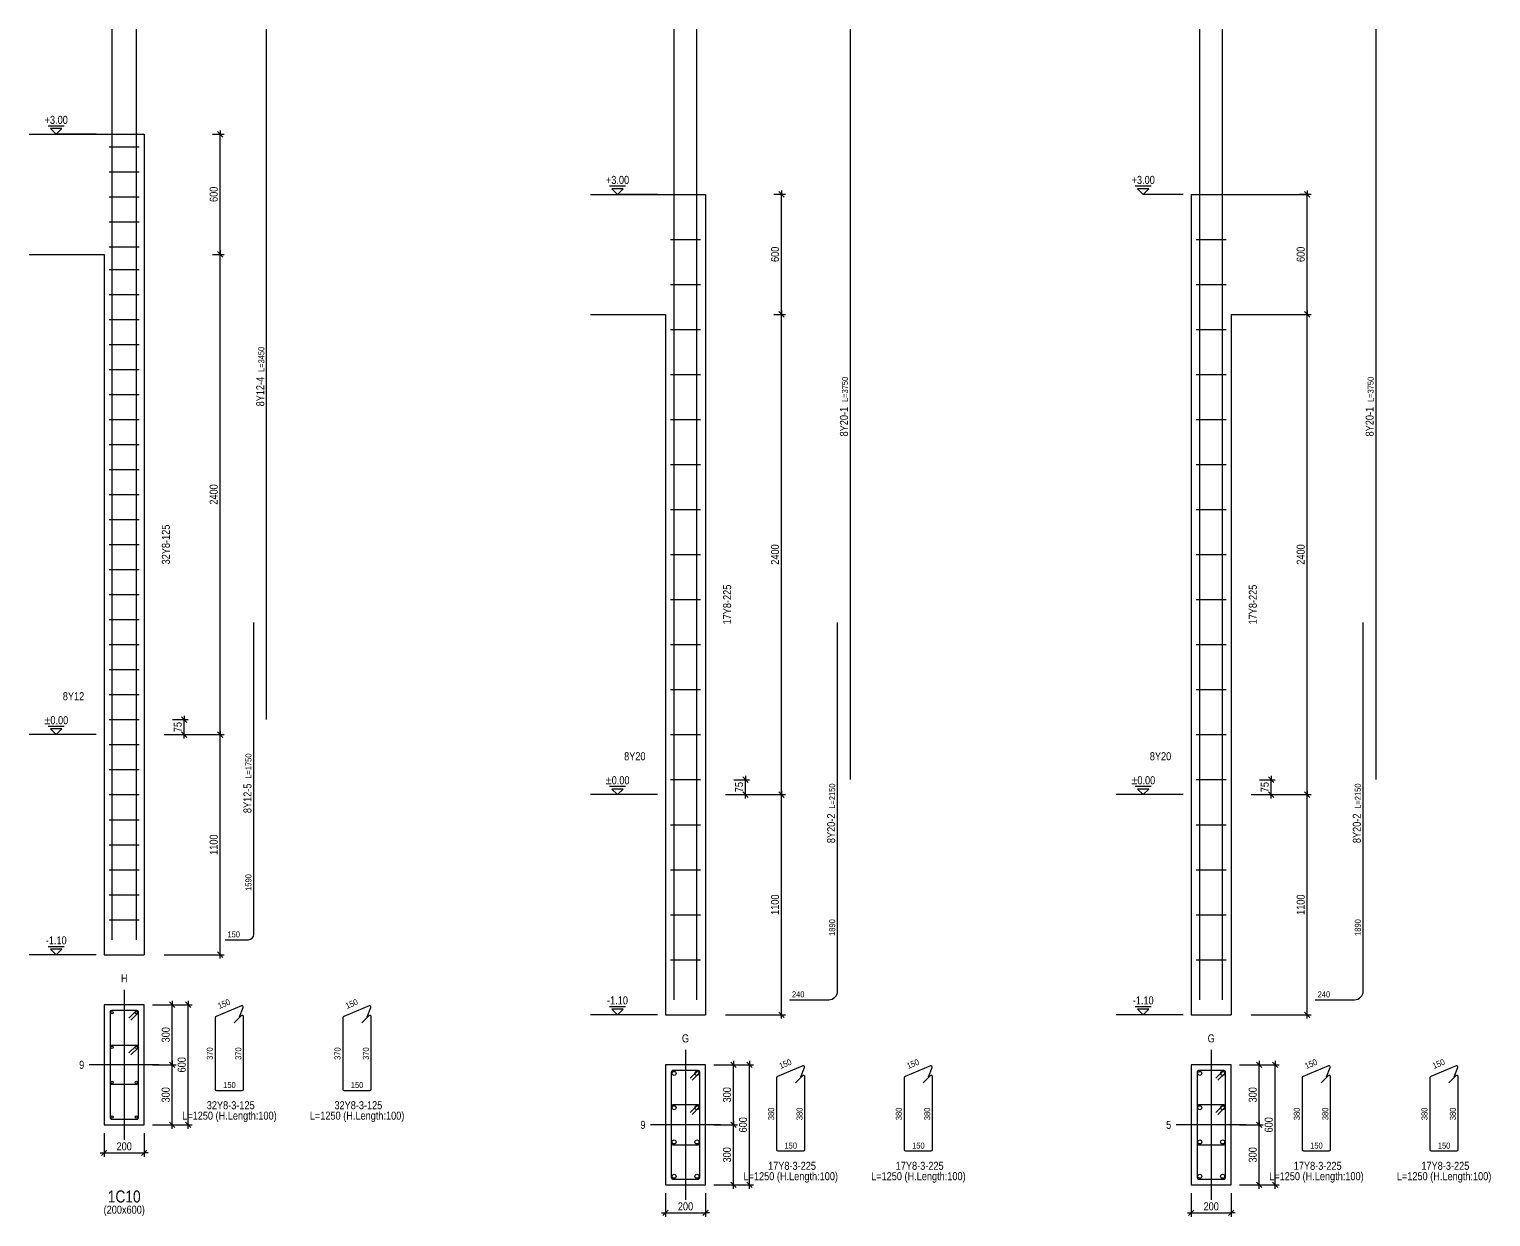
# Model space of a CAD drawing. Extents: x 0 to 206258, y -403073 to 0.
# Drawn here: x 57516 to 75784, y -100733 to -85897 of the extents above; entities that cross this region are included whole.
import ezdxf
from ezdxf.enums import TextEntityAlignment as Align
from ezdxf.lldxf.tags import DXFTag

# ---------------------------------------------------------------- set-up
doc = ezdxf.new("R2010")
doc.units = 0
doc.header["$LTSCALE"] = 1000
for name, color, linetype in [('Axis Line(Dir 1)', 8, 'CENTER2'), ('Axis Line(Dir 2)', 150, 'CENTER2'), ('Column Line(D)', 1, 'Continuous'), ('Dimension Line', 5, 'Continuous'), ('Dimension Text', 5, 'Continuous'), ('Link Line', 3, 'Continuous'), ('Rebar Label', 6, 'Continuous'), ('Rebar Length Text', 8, 'Continuous'), ('Rebar Line', 7, 'Continuous'), ('Top Rebar Label', 6, 'Continuous'), ('Top Rebar Length Text', 8, 'Continuous'), ('Top Rebar Line', 7, 'Continuous')]:
    doc.layers.add(name, color=color, linetype=linetype)
for name, color, linetype, true_color in [('Column Label(D)', 12, 'Continuous', 0xbd0000), ('Column Size Label (D)', 94, 'Continuous', 0x008100), ('Level Mark Line', 253, 'Continuous', 0x828282), ('Level Mark Text', 253, 'Continuous', 0x828282), ('Link Label', 94, 'Continuous', 0x008100), ('Link Length Text', 94, 'Continuous', 0x008100)]:
    doc.layers.add(name, color=color, linetype=linetype, true_color=true_color)
doc.styles.add('Column Label(D)', font='ARIALN.TTF', dxfattribs={"height": 150})
doc.styles.add('Column Size Label (D)', font='ARIALN.TTF', dxfattribs={"height": 100})
doc.styles.add('Dimension Text', font='ARIALN.TTF', dxfattribs={"height": 100})
doc.styles.add('Level Mark Text', font='ARIALN.TTF', dxfattribs={"height": 100})
doc.styles.add('Link Label', font='ARIALN.TTF', dxfattribs={"height": 100})
doc.styles.add('Link Length Text', font='ARIALN.TTF', dxfattribs={"height": 100})
doc.styles.add('Rebar Label', font='ARIALN.TTF', dxfattribs={"height": 100})
doc.styles.add('Rebar Length Text', font='ARIALN.TTF', dxfattribs={"height": 75})
doc.styles.add('Top Rebar Label', font='ARIALN.TTF', dxfattribs={"height": 100})
doc.styles.add('Top Rebar Length Text', font='ARIALN.TTF', dxfattribs={"height": 75})
tags = doc.linetypes.add('CENTER2', pattern=[1.125, 0.75, -0.125, 0.125, -0.125]).pattern_tags.tags
tags[10:11] = [DXFTag(74, 4), DXFTag(75, 0), DXFTag(340, '0'), DXFTag(46, 0.0), DXFTag(50, 0.0), DXFTag(44, 0.0), DXFTag(45, 0.0)]
tags[8:9] = [DXFTag(74, 4), DXFTag(75, 0), DXFTag(340, '0'), DXFTag(46, 0.0), DXFTag(50, 0.0), DXFTag(44, 0.0), DXFTag(45, 0.0)]
tags[6:7] = [DXFTag(74, 4), DXFTag(75, 0), DXFTag(340, '0'), DXFTag(46, 0.0), DXFTag(50, 0.0), DXFTag(44, 0.0), DXFTag(45, 0.0)]
tags[4:5] = [DXFTag(74, 4), DXFTag(75, 0), DXFTag(340, '0'), DXFTag(46, 0.0), DXFTag(50, 0.0), DXFTag(44, 0.0), DXFTag(45, 0.0)]
doc.dimstyles.new('COLUMNELV', dxfattribs={"dimtxt": 100, "dimasz": 30, "dimexe": 48.3, "dimexo": 103.5, "dimgap": 30, "dimtad": 1, "dimtoh": 1, "dimdec": 1, "dimlfac": 0.4, "dimdsep": 46, "dimtxsty": 'Dimension Text', "dimblk": 'PCDIM_TICK', "dimcen": 0.09, "dimclrd": 5, "dimclre": 5, "dimclrt": 5, "dimadec": 1, "dimazin": 0, "dimtp": 1, "dimtm": 1, "dimtfac": 1, "dimtdec": 4, "dimtofl": 0, "dimtmove": 0, "dimatfit": 3, "dimfxl": 1, "dimtolj": 1, "dimtzin": 0, "dimarcsym": 0})

# ---------------------------------------------------------------- blocks, each defined once
blk = doc.blocks.new('PCDIM_TICK')
at = {"layer": 'Dimension Line', "color": 0, "transparency": 33554687}
for p, q in [((1.15, 1.15), (-1.15, -1.15)), ((1.61, 0), (0, 0))]:
    blk.add_line(p, q, dxfattribs=at)
blk = doc.blocks.new('*U1904')
at = {"layer": 'Dimension Line', "color": 5, "true_color": 0x0000ff, "transparency": 16777216}
for p, q in [((59807, -94709), (59952, -94709)), ((59903, -97459), (59903, -94709)), ((59807, -97459), (59952, -97459))]:
    blk.add_line(p, q, dxfattribs=at)
at = {"layer": 'Dimension Line', "color": 5, "true_color": 0x0000ff, "transparency": 16777216, "xscale": 30, "yscale": 30}
for p, rotation in [((59903, -94709), 89.99999999999447), ((59903, -97459), 269.9999999999834)]:
    blk.add_blockref('PCDIM_TICK', p, dxfattribs=dict(at, rotation=rotation))
at = {"layer": 'Dimension Line', "color": 5, "true_color": 0x0000ff, "transparency": 16777216, "insert": (59873, -96084), "char_height": 100, "width": 238.4, "attachment_point": 8, "rotation": 90, "style": 'Dimension Text'}
blk.add_mtext('1100', dxfattribs=at)
blk = doc.blocks.new('*U1905')
at = {"layer": 'Dimension Line', "color": 5, "true_color": 0x0000ff, "transparency": 16777216}
for p, q in [((59807, -88709), (59952, -88709)), ((59903, -94709), (59903, -88709)), ((59807, -94709), (59952, -94709))]:
    blk.add_line(p, q, dxfattribs=at)
at = {"layer": 'Dimension Line', "color": 5, "true_color": 0x0000ff, "transparency": 16777216, "xscale": 30, "yscale": 30}
for p, rotation in [((59903, -88709), 89.99999999999447), ((59903, -94709), 269.9999999999834)]:
    blk.add_blockref('PCDIM_TICK', p, dxfattribs=dict(at, rotation=rotation))
at = {"layer": 'Dimension Line', "color": 5, "true_color": 0x0000ff, "transparency": 16777216, "insert": (59873, -91709), "char_height": 100, "width": 247.25, "attachment_point": 8, "rotation": 90, "style": 'Dimension Text'}
blk.add_mtext('2400', dxfattribs=at)
blk = doc.blocks.new('*U1906')
at = {"layer": 'Dimension Line', "color": 5, "true_color": 0x0000ff, "transparency": 16777216}
for p, q in [((59807, -87209), (59952, -87209)), ((59903, -88709), (59903, -87209)), ((59807, -88709), (59952, -88709))]:
    blk.add_line(p, q, dxfattribs=at)
at = {"layer": 'Dimension Line', "color": 5, "true_color": 0x0000ff, "transparency": 16777216, "xscale": 30, "yscale": 30}
for p, rotation in [((59903, -87209), 89.99999999999447), ((59903, -88709), 269.9999999999834)]:
    blk.add_blockref('PCDIM_TICK', p, dxfattribs=dict(at, rotation=rotation))
at = {"layer": 'Dimension Line', "color": 5, "true_color": 0x0000ff, "transparency": 16777216, "insert": (59873, -87959), "char_height": 100, "width": 181.97, "attachment_point": 8, "rotation": 90, "style": 'Dimension Text'}
blk.add_mtext('600', dxfattribs=at)
blk = doc.blocks.new('*U1907')
at = {"layer": 'Dimension Line', "color": 5, "true_color": 0x0000ff, "transparency": 16777216}
for p, q in [((59307, -94522), (59502, -94522)), ((59453, -94709), (59453, -94522)), ((59307, -94709), (59502, -94709))]:
    blk.add_line(p, q, dxfattribs=at)
at = {"layer": 'Dimension Line', "color": 5, "true_color": 0x0000ff, "transparency": 16777216, "xscale": 30, "yscale": 30}
for p, rotation in [((59453, -94522), 89.99999999999447), ((59453, -94709), 269.9999999999834)]:
    blk.add_blockref('PCDIM_TICK', p, dxfattribs=dict(at, rotation=rotation))
at = {"layer": 'Dimension Line', "color": 5, "true_color": 0x0000ff, "transparency": 16777216, "insert": (59423, -94615), "char_height": 100, "width": 117.23, "attachment_point": 8, "rotation": 90, "style": 'Dimension Text'}
blk.add_mtext('75', dxfattribs=at)
blk = doc.blocks.new('*U1908')
at = {"layer": 'Dimension Line', "color": 5, "true_color": 0x0000ff, "transparency": 16777216}
for p, q in [((58453, -99688), (58453, -99983)), ((58953, -99688), (58953, -99983)), ((58453, -99934), (58953, -99934))]:
    blk.add_line(p, q, dxfattribs=at)
at = {"layer": 'Dimension Line', "color": 5, "true_color": 0x0000ff, "transparency": 16777216, "xscale": 30, "yscale": 30, "rotation": 180.0000000000004}
blk.add_blockref('PCDIM_TICK', (58453, -99934), dxfattribs=at)
at = {"layer": 'Dimension Line', "color": 5, "true_color": 0x0000ff, "transparency": 16777216, "xscale": 30, "yscale": 30}
blk.add_blockref('PCDIM_TICK', (58953, -99934), dxfattribs=at)
at = {"layer": 'Dimension Line', "color": 5, "true_color": 0x0000ff, "transparency": 16777216, "insert": (58703, -99904), "char_height": 100, "width": 182.77, "attachment_point": 8, "style": 'Dimension Text'}
blk.add_mtext('200', dxfattribs=at)
blk = doc.blocks.new('*U1909')
at = {"layer": 'Dimension Line', "color": 5, "true_color": 0x0000ff, "transparency": 16777216}
for p, q in [((59057, -98834), (59352, -98834)), ((59303, -99584), (59303, -98834)), ((59057, -99584), (59352, -99584))]:
    blk.add_line(p, q, dxfattribs=at)
at = {"layer": 'Dimension Line', "color": 5, "true_color": 0x0000ff, "transparency": 16777216, "xscale": 30, "yscale": 30}
for p, rotation in [((59303, -98834), 89.99999999999447), ((59303, -99584), 269.9999999999834)]:
    blk.add_blockref('PCDIM_TICK', p, dxfattribs=dict(at, rotation=rotation))
at = {"layer": 'Dimension Line', "color": 5, "true_color": 0x0000ff, "transparency": 16777216, "insert": (59273, -99209), "char_height": 100, "width": 181.5, "attachment_point": 8, "rotation": 90, "style": 'Dimension Text'}
blk.add_mtext('300', dxfattribs=at)
blk = doc.blocks.new('*U1910')
at = {"layer": 'Dimension Line', "color": 5, "true_color": 0x0000ff, "transparency": 16777216}
for p, q in [((59057, -98084), (59352, -98084)), ((59303, -98834), (59303, -98084)), ((59057, -98834), (59352, -98834))]:
    blk.add_line(p, q, dxfattribs=at)
at = {"layer": 'Dimension Line', "color": 5, "true_color": 0x0000ff, "transparency": 16777216, "xscale": 30, "yscale": 30}
for p, rotation in [((59303, -98084), 89.99999999999447), ((59303, -98834), 269.9999999999834)]:
    blk.add_blockref('PCDIM_TICK', p, dxfattribs=dict(at, rotation=rotation))
at = {"layer": 'Dimension Line', "color": 5, "true_color": 0x0000ff, "transparency": 16777216, "insert": (59273, -98459), "char_height": 100, "width": 181.5, "attachment_point": 8, "rotation": 90, "style": 'Dimension Text'}
blk.add_mtext('300', dxfattribs=at)
blk = doc.blocks.new('*U1911')
at = {"layer": 'Dimension Line', "color": 5, "true_color": 0x0000ff, "transparency": 16777216}
for p, q in [((59057, -98084), (59552, -98084)), ((59503, -99584), (59503, -98084)), ((59057, -99584), (59552, -99584))]:
    blk.add_line(p, q, dxfattribs=at)
at = {"layer": 'Dimension Line', "color": 5, "true_color": 0x0000ff, "transparency": 16777216, "xscale": 30, "yscale": 30}
for p, rotation in [((59503, -98084), 89.99999999999447), ((59503, -99584), 269.9999999999834)]:
    blk.add_blockref('PCDIM_TICK', p, dxfattribs=dict(at, rotation=rotation))
at = {"layer": 'Dimension Line', "color": 5, "true_color": 0x0000ff, "transparency": 16777216, "insert": (59473, -98834), "char_height": 100, "width": 181.97, "attachment_point": 8, "rotation": 90, "style": 'Dimension Text'}
blk.add_mtext('600', dxfattribs=at)
blk = doc.blocks.new('*U1912')
at = {"layer": 'Dimension Line', "color": 5, "true_color": 0x0000ff, "transparency": 16777216}
for p, q in [((66823, -95459), (66968, -95459)), ((66919, -98209), (66919, -95459)), ((66823, -98209), (66968, -98209))]:
    blk.add_line(p, q, dxfattribs=at)
at = {"layer": 'Dimension Line', "color": 5, "true_color": 0x0000ff, "transparency": 16777216, "xscale": 30, "yscale": 30}
for p, rotation in [((66919, -95459), 89.99999999999447), ((66919, -98209), 269.9999999999834)]:
    blk.add_blockref('PCDIM_TICK', p, dxfattribs=dict(at, rotation=rotation))
at = {"layer": 'Dimension Line', "color": 5, "true_color": 0x0000ff, "transparency": 16777216, "insert": (66889, -96834), "char_height": 100, "width": 238.4, "attachment_point": 8, "rotation": 90, "style": 'Dimension Text'}
blk.add_mtext('1100', dxfattribs=at)
blk = doc.blocks.new('*U1913')
at = {"layer": 'Dimension Line', "color": 5, "true_color": 0x0000ff, "transparency": 16777216}
for p, q in [((66823, -89459), (66968, -89459)), ((66919, -95459), (66919, -89459)), ((66823, -95459), (66968, -95459))]:
    blk.add_line(p, q, dxfattribs=at)
at = {"layer": 'Dimension Line', "color": 5, "true_color": 0x0000ff, "transparency": 16777216, "xscale": 30, "yscale": 30}
for p, rotation in [((66919, -89459), 89.99999999999447), ((66919, -95459), 269.9999999999834)]:
    blk.add_blockref('PCDIM_TICK', p, dxfattribs=dict(at, rotation=rotation))
at = {"layer": 'Dimension Line', "color": 5, "true_color": 0x0000ff, "transparency": 16777216, "insert": (66889, -92459), "char_height": 100, "width": 247.25, "attachment_point": 8, "rotation": 90, "style": 'Dimension Text'}
blk.add_mtext('2400', dxfattribs=at)
blk = doc.blocks.new('*U1914')
at = {"layer": 'Dimension Line', "color": 5, "true_color": 0x0000ff, "transparency": 16777216}
for p, q in [((66823, -87959), (66968, -87959)), ((66919, -89459), (66919, -87959)), ((66823, -89459), (66968, -89459))]:
    blk.add_line(p, q, dxfattribs=at)
at = {"layer": 'Dimension Line', "color": 5, "true_color": 0x0000ff, "transparency": 16777216, "xscale": 30, "yscale": 30}
for p, rotation in [((66919, -87959), 89.99999999999447), ((66919, -89459), 269.9999999999834)]:
    blk.add_blockref('PCDIM_TICK', p, dxfattribs=dict(at, rotation=rotation))
at = {"layer": 'Dimension Line', "color": 5, "true_color": 0x0000ff, "transparency": 16777216, "insert": (66889, -88709), "char_height": 100, "width": 181.97, "attachment_point": 8, "rotation": 90, "style": 'Dimension Text'}
blk.add_mtext('600', dxfattribs=at)
blk = doc.blocks.new('*U1915')
at = {"layer": 'Dimension Line', "color": 5, "true_color": 0x0000ff, "transparency": 16777216}
for p, q in [((66323, -95272), (66518, -95272)), ((66469, -95459), (66469, -95272)), ((66323, -95459), (66518, -95459))]:
    blk.add_line(p, q, dxfattribs=at)
at = {"layer": 'Dimension Line', "color": 5, "true_color": 0x0000ff, "transparency": 16777216, "xscale": 30, "yscale": 30}
for p, rotation in [((66469, -95272), 89.99999999999447), ((66469, -95459), 269.9999999999834)]:
    blk.add_blockref('PCDIM_TICK', p, dxfattribs=dict(at, rotation=rotation))
at = {"layer": 'Dimension Line', "color": 5, "true_color": 0x0000ff, "transparency": 16777216, "insert": (66439, -95365), "char_height": 100, "width": 117.23, "attachment_point": 8, "rotation": 90, "style": 'Dimension Text'}
blk.add_mtext('75', dxfattribs=at)
blk = doc.blocks.new('*U1916')
at = {"layer": 'Dimension Line', "color": 5, "true_color": 0x0000ff, "transparency": 16777216}
for p, q in [((65469, -100438), (65469, -100733)), ((65969, -100438), (65969, -100733)), ((65469, -100684), (65969, -100684))]:
    blk.add_line(p, q, dxfattribs=at)
at = {"layer": 'Dimension Line', "color": 5, "true_color": 0x0000ff, "transparency": 16777216, "xscale": 30, "yscale": 30, "rotation": 180.0000000000004}
blk.add_blockref('PCDIM_TICK', (65469, -100684), dxfattribs=at)
at = {"layer": 'Dimension Line', "color": 5, "true_color": 0x0000ff, "transparency": 16777216, "xscale": 30, "yscale": 30}
blk.add_blockref('PCDIM_TICK', (65969, -100684), dxfattribs=at)
at = {"layer": 'Dimension Line', "color": 5, "true_color": 0x0000ff, "transparency": 16777216, "insert": (65719, -100654), "char_height": 100, "width": 182.77, "attachment_point": 8, "style": 'Dimension Text'}
blk.add_mtext('200', dxfattribs=at)
blk = doc.blocks.new('*U1917')
at = {"layer": 'Dimension Line', "color": 5, "true_color": 0x0000ff, "transparency": 16777216}
for p, q in [((66073, -99584), (66368, -99584)), ((66319, -100334), (66319, -99584)), ((66073, -100334), (66368, -100334))]:
    blk.add_line(p, q, dxfattribs=at)
at = {"layer": 'Dimension Line', "color": 5, "true_color": 0x0000ff, "transparency": 16777216, "xscale": 30, "yscale": 30}
for p, rotation in [((66319, -99584), 89.99999999999447), ((66319, -100334), 269.9999999999834)]:
    blk.add_blockref('PCDIM_TICK', p, dxfattribs=dict(at, rotation=rotation))
at = {"layer": 'Dimension Line', "color": 5, "true_color": 0x0000ff, "transparency": 16777216, "insert": (66289, -99959), "char_height": 100, "width": 181.5, "attachment_point": 8, "rotation": 90, "style": 'Dimension Text'}
blk.add_mtext('300', dxfattribs=at)
blk = doc.blocks.new('*U1918')
at = {"layer": 'Dimension Line', "color": 5, "true_color": 0x0000ff, "transparency": 16777216}
for p, q in [((66073, -98834), (66368, -98834)), ((66319, -99584), (66319, -98834)), ((66073, -99584), (66368, -99584))]:
    blk.add_line(p, q, dxfattribs=at)
at = {"layer": 'Dimension Line', "color": 5, "true_color": 0x0000ff, "transparency": 16777216, "xscale": 30, "yscale": 30}
for p, rotation in [((66319, -98834), 89.99999999999447), ((66319, -99584), 269.9999999999834)]:
    blk.add_blockref('PCDIM_TICK', p, dxfattribs=dict(at, rotation=rotation))
at = {"layer": 'Dimension Line', "color": 5, "true_color": 0x0000ff, "transparency": 16777216, "insert": (66289, -99209), "char_height": 100, "width": 181.5, "attachment_point": 8, "rotation": 90, "style": 'Dimension Text'}
blk.add_mtext('300', dxfattribs=at)
blk = doc.blocks.new('*U1919')
at = {"layer": 'Dimension Line', "color": 5, "true_color": 0x0000ff, "transparency": 16777216}
for p, q in [((66073, -98834), (66568, -98834)), ((66519, -100334), (66519, -98834)), ((66073, -100334), (66568, -100334))]:
    blk.add_line(p, q, dxfattribs=at)
at = {"layer": 'Dimension Line', "color": 5, "true_color": 0x0000ff, "transparency": 16777216, "xscale": 30, "yscale": 30}
for p, rotation in [((66519, -98834), 89.99999999999447), ((66519, -100334), 269.9999999999834)]:
    blk.add_blockref('PCDIM_TICK', p, dxfattribs=dict(at, rotation=rotation))
at = {"layer": 'Dimension Line', "color": 5, "true_color": 0x0000ff, "transparency": 16777216, "insert": (66489, -99584), "char_height": 100, "width": 181.97, "attachment_point": 8, "rotation": 90, "style": 'Dimension Text'}
blk.add_mtext('600', dxfattribs=at)
blk = doc.blocks.new('*U1920')
at = {"layer": 'Dimension Line', "color": 5, "true_color": 0x0000ff, "transparency": 16777216}
for p, q in [((73394, -95459), (73539, -95459)), ((73490, -98209), (73490, -95459)), ((73394, -98209), (73539, -98209))]:
    blk.add_line(p, q, dxfattribs=at)
at = {"layer": 'Dimension Line', "color": 5, "true_color": 0x0000ff, "transparency": 16777216, "xscale": 30, "yscale": 30}
for p, rotation in [((73490, -95459), 89.99999999999447), ((73490, -98209), 269.9999999999834)]:
    blk.add_blockref('PCDIM_TICK', p, dxfattribs=dict(at, rotation=rotation))
at = {"layer": 'Dimension Line', "color": 5, "true_color": 0x0000ff, "transparency": 16777216, "insert": (73460, -96834), "char_height": 100, "width": 238.4, "attachment_point": 8, "rotation": 90, "style": 'Dimension Text'}
blk.add_mtext('1100', dxfattribs=at)
blk = doc.blocks.new('*U1921')
at = {"layer": 'Dimension Line', "color": 5, "true_color": 0x0000ff, "transparency": 16777216}
for p, q in [((73394, -89459), (73539, -89459)), ((73490, -95459), (73490, -89459)), ((73394, -95459), (73539, -95459))]:
    blk.add_line(p, q, dxfattribs=at)
at = {"layer": 'Dimension Line', "color": 5, "true_color": 0x0000ff, "transparency": 16777216, "xscale": 30, "yscale": 30}
for p, rotation in [((73490, -89459), 89.99999999999447), ((73490, -95459), 269.9999999999834)]:
    blk.add_blockref('PCDIM_TICK', p, dxfattribs=dict(at, rotation=rotation))
at = {"layer": 'Dimension Line', "color": 5, "true_color": 0x0000ff, "transparency": 16777216, "insert": (73460, -92459), "char_height": 100, "width": 247.25, "attachment_point": 8, "rotation": 90, "style": 'Dimension Text'}
blk.add_mtext('2400', dxfattribs=at)
blk = doc.blocks.new('*U1922')
at = {"layer": 'Dimension Line', "color": 5, "true_color": 0x0000ff, "transparency": 16777216}
for p, q in [((73394, -87959), (73539, -87959)), ((73490, -89459), (73490, -87959)), ((73394, -89459), (73539, -89459))]:
    blk.add_line(p, q, dxfattribs=at)
at = {"layer": 'Dimension Line', "color": 5, "true_color": 0x0000ff, "transparency": 16777216, "xscale": 30, "yscale": 30}
for p, rotation in [((73490, -87959), 89.99999999999447), ((73490, -89459), 269.9999999999834)]:
    blk.add_blockref('PCDIM_TICK', p, dxfattribs=dict(at, rotation=rotation))
at = {"layer": 'Dimension Line', "color": 5, "true_color": 0x0000ff, "transparency": 16777216, "insert": (73460, -88709), "char_height": 100, "width": 181.97, "attachment_point": 8, "rotation": 90, "style": 'Dimension Text'}
blk.add_mtext('600', dxfattribs=at)
blk = doc.blocks.new('*U1923')
at = {"layer": 'Dimension Line', "color": 5, "true_color": 0x0000ff, "transparency": 16777216}
for p, q in [((72894, -95272), (73089, -95272)), ((73040, -95459), (73040, -95272)), ((72894, -95459), (73089, -95459))]:
    blk.add_line(p, q, dxfattribs=at)
at = {"layer": 'Dimension Line', "color": 5, "true_color": 0x0000ff, "transparency": 16777216, "xscale": 30, "yscale": 30}
for p, rotation in [((73040, -95272), 89.99999999999447), ((73040, -95459), 269.9999999999834)]:
    blk.add_blockref('PCDIM_TICK', p, dxfattribs=dict(at, rotation=rotation))
at = {"layer": 'Dimension Line', "color": 5, "true_color": 0x0000ff, "transparency": 16777216, "insert": (73010, -95365), "char_height": 100, "width": 117.23, "attachment_point": 8, "rotation": 90, "style": 'Dimension Text'}
blk.add_mtext('75', dxfattribs=at)
blk = doc.blocks.new('*U1924')
at = {"layer": 'Dimension Line', "color": 5, "true_color": 0x0000ff, "transparency": 16777216}
for p, q in [((72040, -100438), (72040, -100733)), ((72540, -100438), (72540, -100733)), ((72040, -100684), (72540, -100684))]:
    blk.add_line(p, q, dxfattribs=at)
at = {"layer": 'Dimension Line', "color": 5, "true_color": 0x0000ff, "transparency": 16777216, "xscale": 30, "yscale": 30, "rotation": 180.0000000000004}
blk.add_blockref('PCDIM_TICK', (72040, -100684), dxfattribs=at)
at = {"layer": 'Dimension Line', "color": 5, "true_color": 0x0000ff, "transparency": 16777216, "xscale": 30, "yscale": 30}
blk.add_blockref('PCDIM_TICK', (72540, -100684), dxfattribs=at)
at = {"layer": 'Dimension Line', "color": 5, "true_color": 0x0000ff, "transparency": 16777216, "insert": (72290, -100654), "char_height": 100, "width": 182.77, "attachment_point": 8, "style": 'Dimension Text'}
blk.add_mtext('200', dxfattribs=at)
blk = doc.blocks.new('*U1925')
at = {"layer": 'Dimension Line', "color": 5, "true_color": 0x0000ff, "transparency": 16777216}
for p, q in [((72644, -99584), (72939, -99584)), ((72890, -100334), (72890, -99584)), ((72644, -100334), (72939, -100334))]:
    blk.add_line(p, q, dxfattribs=at)
at = {"layer": 'Dimension Line', "color": 5, "true_color": 0x0000ff, "transparency": 16777216, "xscale": 30, "yscale": 30}
for p, rotation in [((72890, -99584), 89.99999999999447), ((72890, -100334), 269.9999999999834)]:
    blk.add_blockref('PCDIM_TICK', p, dxfattribs=dict(at, rotation=rotation))
at = {"layer": 'Dimension Line', "color": 5, "true_color": 0x0000ff, "transparency": 16777216, "insert": (72860, -99959), "char_height": 100, "width": 181.5, "attachment_point": 8, "rotation": 90, "style": 'Dimension Text'}
blk.add_mtext('300', dxfattribs=at)
blk = doc.blocks.new('*U1926')
at = {"layer": 'Dimension Line', "color": 5, "true_color": 0x0000ff, "transparency": 16777216}
for p, q in [((72644, -98834), (72939, -98834)), ((72890, -99584), (72890, -98834)), ((72644, -99584), (72939, -99584))]:
    blk.add_line(p, q, dxfattribs=at)
at = {"layer": 'Dimension Line', "color": 5, "true_color": 0x0000ff, "transparency": 16777216, "xscale": 30, "yscale": 30}
for p, rotation in [((72890, -98834), 89.99999999999447), ((72890, -99584), 269.9999999999834)]:
    blk.add_blockref('PCDIM_TICK', p, dxfattribs=dict(at, rotation=rotation))
at = {"layer": 'Dimension Line', "color": 5, "true_color": 0x0000ff, "transparency": 16777216, "insert": (72860, -99209), "char_height": 100, "width": 181.5, "attachment_point": 8, "rotation": 90, "style": 'Dimension Text'}
blk.add_mtext('300', dxfattribs=at)
blk = doc.blocks.new('*U1927')
at = {"layer": 'Dimension Line', "color": 5, "true_color": 0x0000ff, "transparency": 16777216}
for p, q in [((72644, -98834), (73139, -98834)), ((73090, -100334), (73090, -98834)), ((72644, -100334), (73139, -100334))]:
    blk.add_line(p, q, dxfattribs=at)
at = {"layer": 'Dimension Line', "color": 5, "true_color": 0x0000ff, "transparency": 16777216, "xscale": 30, "yscale": 30}
for p, rotation in [((73090, -98834), 89.99999999999447), ((73090, -100334), 269.9999999999834)]:
    blk.add_blockref('PCDIM_TICK', p, dxfattribs=dict(at, rotation=rotation))
at = {"layer": 'Dimension Line', "color": 5, "true_color": 0x0000ff, "transparency": 16777216, "insert": (73060, -99584), "char_height": 100, "width": 181.97, "attachment_point": 8, "rotation": 90, "style": 'Dimension Text'}
blk.add_mtext('600', dxfattribs=at)

msp = doc.modelspace()

# ---------------------------------------------------------------- linework, layer by layer
at = {"layer": 'Axis Line(Dir 1)', "transparency": 33554687}
for points in [[(59140.984, -98834.207), (58265.984, -98834.207)], [(66156.869, -99584.207), (65281.869, -99584.207)], [(72727.753, -99584.207), (71852.753, -99584.207)]]:
    msp.add_lwpolyline(points, dxfattribs=at)
at = {"layer": 'Axis Line(Dir 2)', "transparency": 33554687}
for points in [[(58703.484, -97896.707), (58703.484, -99771.707)], [(65719.369, -98646.707), (65719.369, -100521.707)], [(72290.253, -98646.707), (72290.253, -100521.707)]]:
    msp.add_lwpolyline(points, dxfattribs=at)
at = {"layer": 'Column Line(D)', "transparency": 33554687}
for points in [[(57515.984, -87209.207), (58453.484, -87209.207)], [(58453.484, -87209.207), (58953.484, -87209.207)], [(58953.484, -87209.207), (58953.484, -97459.207)], [(64531.869, -87959.207), (65469.369, -87959.207)], [(65469.369, -87959.207), (65969.369, -87959.207)], [(65969.369, -87959.207), (65969.369, -98209.207)], [(72040.253, -87959.207), (72040.253, -98209.207)], [(72040.253, -87959.207), (72540.253, -87959.207)], [(72540.253, -87959.207), (73477.753, -87959.207)], [(57515.984, -88709.207), (58453.484, -88709.207)], [(58453.484, -88709.207), (58453.484, -97459.207)], [(64531.869, -89459.207), (65469.369, -89459.207)], [(65469.369, -89459.207), (65469.369, -98209.207)], [(72540.253, -89459.207), (73477.753, -89459.207)], [(72540.253, -89459.207), (72540.253, -98209.207)], [(58453.484, -97459.207), (58953.484, -97459.207)], [(65469.369, -98209.207), (65969.369, -98209.207)], [(72040.253, -98209.207), (72540.253, -98209.207)]]:
    msp.add_lwpolyline(points, dxfattribs=at)
for points in [[(58453.484, -99584.207), (58953.484, -99584.207), (58953.484, -98084.207), (58453.484, -98084.207)], [(65469.369, -100334.207), (65969.369, -100334.207), (65969.369, -98834.207), (65469.369, -98834.207)], [(72040.253, -100334.207), (72540.253, -100334.207), (72540.253, -98834.207), (72040.253, -98834.207)]]:
    msp.add_lwpolyline(points, close=True, dxfattribs=at)
at = {"layer": 'Dimension Line', "transparency": 33554687}
for points in [[(58203.484, -94709.207), (57515.984, -94709.207)], [(59203.484, -94709.207), (59890.984, -94709.207)], [(65219.369, -95459.207), (64531.869, -95459.207)], [(66219.369, -95459.207), (66906.869, -95459.207)], [(71790.253, -95459.207), (71102.753, -95459.207)], [(72790.253, -95459.207), (73477.753, -95459.207)], [(58203.484, -97459.207), (57515.984, -97459.207)], [(59203.484, -97459.207), (59890.984, -97459.207)], [(65219.369, -98209.207), (64531.869, -98209.207)], [(66219.369, -98209.207), (66906.869, -98209.207)], [(71790.253, -98209.207), (71102.753, -98209.207)], [(72790.253, -98209.207), (73477.753, -98209.207)]]:
    msp.add_lwpolyline(points, dxfattribs=at)
at = {"layer": 'Level Mark Line', "transparency": 33554687}
for points in [[(57953.484, -87109.207), (57753.484, -87109.207)], [(57853.484, -87209.207), (57924.194, -87138.496), (57782.773, -87138.496), (57853.484, -87209.207)], [(58353.484, -87209.207), (57853.484, -87209.207)], [(64969.369, -87859.207), (64769.369, -87859.207)], [(71540.253, -87859.207), (71340.253, -87859.207)], [(64869.369, -87959.207), (64940.079, -87888.496), (64798.658, -87888.496), (64869.369, -87959.207)], [(65369.369, -87959.207), (64869.369, -87959.207)], [(71440.253, -87959.207), (71510.964, -87888.496), (71369.543, -87888.496), (71440.253, -87959.207)], [(71940.253, -87959.207), (71440.253, -87959.207)], [(57953.484, -94609.207), (57753.484, -94609.207)], [(57853.484, -94709.207), (57924.194, -94638.496), (57782.773, -94638.496), (57853.484, -94709.207)], [(58353.484, -94709.207), (57853.484, -94709.207)], [(64969.369, -95359.207), (64769.369, -95359.207)], [(71540.253, -95359.207), (71340.253, -95359.207)], [(64869.369, -95459.207), (64940.079, -95388.496), (64798.658, -95388.496), (64869.369, -95459.207)], [(65369.369, -95459.207), (64869.369, -95459.207)], [(71440.253, -95459.207), (71510.964, -95388.496), (71369.543, -95388.496), (71440.253, -95459.207)], [(71940.253, -95459.207), (71440.253, -95459.207)], [(57953.484, -97359.207), (57753.484, -97359.207)], [(57853.484, -97459.207), (57924.194, -97388.496), (57782.773, -97388.496), (57853.484, -97459.207)], [(58353.484, -97459.207), (57853.484, -97459.207)], [(64969.369, -98109.207), (64769.369, -98109.207)], [(64869.369, -98209.207), (64940.079, -98138.496), (64798.658, -98138.496), (64869.369, -98209.207)], [(65369.369, -98209.207), (64869.369, -98209.207)], [(71540.253, -98109.207), (71340.253, -98109.207)], [(71440.253, -98209.207), (71510.964, -98138.496), (71369.543, -98138.496), (71440.253, -98209.207)], [(71940.253, -98209.207), (71440.253, -98209.207)]]:
    msp.add_lwpolyline(points, dxfattribs=at)
at = {"layer": 'Link Line', "transparency": 33554687}
for p, q in [((58515.984, -87365.457), (58890.984, -87365.457)), ((58515.984, -87677.957), (58890.984, -87677.957)), ((58515.984, -87990.457), (58890.984, -87990.457)), ((58515.984, -88302.957), (58890.984, -88302.957)), ((65531.869, -88521.707), (65906.869, -88521.707)), ((72102.753, -88521.707), (72477.753, -88521.707)), ((58515.984, -88615.457), (58890.984, -88615.457)), ((58515.984, -88896.707), (58890.984, -88896.707)), ((65531.869, -89084.207), (65906.869, -89084.207)), ((72102.753, -89084.207), (72477.753, -89084.207)), ((58515.984, -89209.207), (58890.984, -89209.207)), ((58515.984, -89521.707), (58890.984, -89521.707)), ((65531.869, -89646.707), (65906.869, -89646.707)), ((72102.753, -89646.707), (72477.753, -89646.707)), ((58515.984, -89834.207), (58890.984, -89834.207)), ((58515.984, -90146.707), (58890.984, -90146.707)), ((65531.869, -90209.207), (65906.869, -90209.207)), ((72102.753, -90209.207), (72477.753, -90209.207)), ((58515.984, -90459.207), (58890.984, -90459.207)), ((58515.984, -90771.707), (58890.984, -90771.707)), ((65531.869, -90771.707), (65906.869, -90771.707)), ((72102.753, -90771.707), (72477.753, -90771.707)), ((58515.984, -91084.207), (58890.984, -91084.207)), ((65531.869, -91334.207), (65906.869, -91334.207)), ((72102.753, -91334.207), (72477.753, -91334.207)), ((58515.984, -91396.707), (58890.984, -91396.707)), ((58515.984, -91709.207), (58890.984, -91709.207)), ((58515.984, -92021.707), (58890.984, -92021.707)), ((65531.869, -91896.707), (65906.869, -91896.707)), ((72102.753, -91896.707), (72477.753, -91896.707)), ((58515.984, -92334.207), (58890.984, -92334.207)), ((65531.869, -92459.207), (65906.869, -92459.207)), ((72102.753, -92459.207), (72477.753, -92459.207)), ((58515.984, -92646.707), (58890.984, -92646.707)), ((58515.984, -92959.207), (58890.984, -92959.207)), ((65531.869, -93021.707), (65906.869, -93021.707)), ((72102.753, -93021.707), (72477.753, -93021.707)), ((58515.984, -93271.707), (58890.984, -93271.707)), ((58515.984, -93584.207), (58890.984, -93584.207)), ((65531.869, -93584.207), (65906.869, -93584.207)), ((72102.753, -93584.207), (72477.753, -93584.207)), ((58515.984, -93896.707), (58890.984, -93896.707)), ((58515.984, -94209.207), (58890.984, -94209.207)), ((65531.869, -94146.707), (65906.869, -94146.707)), ((72102.753, -94146.707), (72477.753, -94146.707)), ((58515.984, -94521.707), (58890.984, -94521.707)), ((65531.869, -94709.207), (65906.869, -94709.207)), ((72102.753, -94709.207), (72477.753, -94709.207)), ((58515.984, -94834.207), (58890.984, -94834.207)), ((58515.984, -95146.707), (58890.984, -95146.707)), ((65531.869, -95271.707), (65906.869, -95271.707)), ((72102.753, -95271.707), (72477.753, -95271.707)), ((58515.984, -95459.207), (58890.984, -95459.207)), ((58515.984, -95771.707), (58890.984, -95771.707)), ((65531.869, -95834.207), (65906.869, -95834.207)), ((72102.753, -95834.207), (72477.753, -95834.207)), ((58515.984, -96084.207), (58890.984, -96084.207)), ((58515.984, -96396.707), (58890.984, -96396.707)), ((65531.869, -96396.707), (65906.869, -96396.707)), ((72102.753, -96396.707), (72477.753, -96396.707)), ((58515.984, -96709.207), (58890.984, -96709.207)), ((65531.869, -96959.207), (65906.869, -96959.207)), ((72102.753, -96959.207), (72477.753, -96959.207)), ((58515.984, -97021.707), (58890.984, -97021.707)), ((65531.869, -97521.707), (65906.869, -97521.707)), ((72102.753, -97521.707), (72477.753, -97521.707))]:
    msp.add_line(p, q, dxfattribs=at)
for points in [[(60144.001, -98234.558), (60191.017, -98118.737, 0.668178638), (60167.991, -98096.035), (59851.672, -98229.69, 0.301414294), (59840.984, -98245.81), (59840.984, -99136.707, 0.414213562), (59858.484, -99154.207), (60178.484, -99154.207, 0.414213562), (60195.984, -99136.707), (60195.984, -98234.207, 0.668178638), (60166.109, -98221.832), (60077.721, -98310.221)], [(61739.59, -98234.558), (61786.607, -98118.737, 0.668178638), (61763.581, -98096.035), (61447.262, -98229.69, 0.301414294), (61436.574, -98245.81), (61436.574, -99136.707, 0.414213562), (61454.074, -99154.207), (61774.074, -99154.207, 0.414213562), (61791.574, -99136.707), (61791.574, -98234.207, 0.668178638), (61761.699, -98221.832), (61673.311, -98310.221)], [(58787.47, -98274.969), (58875.858, -98186.581, 0.668178638), (58863.484, -98156.707), (58543.484, -98156.707, 0.414213562), (58525.984, -98174.207), (58525.984, -99059.207, 0.414213562), (58543.484, -99076.707), (58863.484, -99076.707, 0.414213562), (58880.984, -99059.207), (58880.984, -98174.207, 0.668178638), (58851.109, -98161.832), (58762.721, -98250.221)], [(58787.47, -98709.969), (58875.858, -98621.581, 0.668178638), (58863.484, -98591.707), (58543.484, -98591.707, 0.414213562), (58525.984, -98609.207), (58525.984, -99494.207, 0.414213562), (58543.484, -99511.707), (58863.484, -99511.707, 0.414213562), (58880.984, -99494.207), (58880.984, -98609.207, 0.668178638), (58851.109, -98596.832), (58762.721, -98685.221)], [(65803.355, -99024.969), (65891.743, -98936.581, 0.668178638), (65879.369, -98906.707), (65559.369, -98906.707, 0.414213562), (65541.869, -98924.207), (65541.869, -99815.873, 0.414213562), (65559.369, -99833.373), (65879.369, -99833.373, 0.414213562), (65896.869, -99815.873), (65896.869, -98924.207, 0.668178638), (65866.994, -98911.832), (65778.606, -99000.221)], [(67159.885, -98984.558), (67206.902, -98868.737, 0.668178638), (67183.875, -98846.035), (66867.557, -98979.69, 0.301414294), (66856.869, -98995.81), (66856.869, -99893.373, 0.414213562), (66874.369, -99910.873), (67194.369, -99910.873, 0.414213562), (67211.869, -99893.373), (67211.869, -98984.207, 0.668178638), (67181.994, -98971.832), (67093.606, -99060.221)], [(68755.475, -98984.558), (68802.491, -98868.737, 0.668178638), (68779.465, -98846.035), (68463.147, -98979.691, 0.301414294), (68452.458, -98995.811), (68452.458, -99893.374, 0.414213562), (68469.958, -99910.874), (68789.958, -99910.874, 0.414213562), (68807.458, -99893.374), (68807.458, -98984.207, 0.668178638), (68777.584, -98971.833), (68689.196, -99060.221)], [(72374.239, -99024.969), (72462.628, -98936.581, 0.668178638), (72450.253, -98906.707), (72130.253, -98906.707, 0.414213562), (72112.753, -98924.207), (72112.753, -99815.873, 0.414213562), (72130.253, -99833.373), (72450.253, -99833.373, 0.414213562), (72467.753, -99815.873), (72467.753, -98924.207, 0.668178638), (72437.879, -98911.832), (72349.491, -99000.221)], [(73730.77, -98984.558), (73777.786, -98868.737, 0.668178638), (73754.76, -98846.035), (73438.442, -98979.69, 0.301414294), (73427.753, -98995.81), (73427.753, -99893.373, 0.414213562), (73445.253, -99910.873), (73765.253, -99910.873, 0.414213562), (73782.753, -99893.373), (73782.753, -98984.207, 0.668178638), (73752.879, -98971.832), (73664.491, -99060.221)], [(75326.36, -98984.558), (75373.376, -98868.737, 0.668178638), (75350.35, -98846.035), (75034.032, -98979.691, 0.301414294), (75023.343, -98995.811), (75023.343, -99893.374, 0.414213562), (75040.843, -99910.874), (75360.843, -99910.874, 0.414213562), (75378.343, -99893.374), (75378.343, -98984.207, 0.668178638), (75348.469, -98971.833), (75260.08, -99060.221)], [(65803.355, -99453.303), (65891.743, -99364.914, 0.668178638), (65879.369, -99335.04), (65559.369, -99335.04, 0.414213562), (65541.869, -99352.54), (65541.869, -100244.207, 0.414213562), (65559.369, -100261.707), (65879.369, -100261.707, 0.414213562), (65896.869, -100244.207), (65896.869, -99352.54, 0.668178638), (65866.994, -99340.166), (65778.606, -99428.554)], [(72374.239, -99453.303), (72462.628, -99364.914, 0.668178638), (72450.253, -99335.04), (72130.253, -99335.04, 0.414213562), (72112.753, -99352.54), (72112.753, -100244.207, 0.414213562), (72130.253, -100261.707), (72450.253, -100261.707, 0.414213562), (72467.753, -100244.207), (72467.753, -99352.54, 0.668178638), (72437.879, -99340.166), (72349.491, -99428.554)]]:
    msp.add_lwpolyline(points, format="xyb", dxfattribs=at)
at = {"layer": 'Rebar Line', "transparency": 33554687}
for centre, radius in [((58550.984, -98181.707), 15), ((58855.984, -98181.707), 15), ((58550.984, -98616.707), 15), ((58855.984, -98616.707), 15), ((65576.869, -98941.707), 25), ((65861.869, -98941.707), 25), ((72147.753, -98941.707), 25), ((72432.753, -98941.707), 25), ((58550.984, -99051.707), 15), ((58855.984, -99051.707), 15), ((65576.869, -99370.04), 25), ((65861.869, -99370.04), 25), ((72147.753, -99370.04), 25), ((72432.753, -99370.04), 25), ((58550.984, -99486.707), 15), ((58855.984, -99486.707), 15), ((65576.869, -99798.373), 25), ((65861.869, -99798.373), 25), ((72147.753, -99798.373), 25), ((72432.753, -99798.373), 25), ((65576.869, -100226.707), 25), ((65861.869, -100226.707), 25), ((72147.753, -100226.707), 25), ((72432.753, -100226.707), 25)]:
    msp.add_circle(centre, radius, dxfattribs=at)
at = {"layer": 'Top Rebar Line', "transparency": 33554687}
for points in [[(58550.984, -94521.707), (58550.984, -85896.707)], [(58855.984, -94521.707), (58855.984, -85896.707)], [(60483.484, -94521.707), (60483.484, -85896.707)], [(65576.869, -95271.707), (65576.869, -85896.707)], [(65861.869, -95271.707), (65861.869, -85896.707)], [(67779.369, -95271.707), (67779.369, -85896.707)], [(72147.753, -95271.707), (72147.753, -85896.707)], [(72432.753, -95271.707), (72432.753, -85896.707)], [(74350.253, -95271.707), (74350.253, -85896.707)], [(58550.984, -97271.707), (58550.984, -93309.207)], [(58855.984, -97271.707), (58855.984, -93309.207)], [(65576.869, -98021.707), (65576.869, -93309.207)], [(65861.869, -98021.707), (65861.869, -93309.207)], [(72147.753, -98021.707), (72147.753, -93309.207)], [(72432.753, -98021.707), (72432.753, -93309.207)]]:
    msp.add_lwpolyline(points, dxfattribs=at)
for points in [[(59963.484, -97271.707), (60257.51, -97271.707, 0.414213562), (60323.484, -97205.733), (60323.484, -93309.207)], [(67019.369, -98021.707), (67509.413, -98021.707, 0.414213562), (67619.369, -97911.751), (67619.369, -93309.207)], [(73590.253, -98021.707), (74080.298, -98021.707, 0.414213562), (74190.253, -97911.751), (74190.253, -93309.207)]]:
    msp.add_lwpolyline(points, format="xyb", dxfattribs=at)

# ---------------------------------------------------------------- texts
at = {"layer": 'Column Label(D)', "transparency": 33554687, "style": 'Column Label(D)'}
msp.add_text('1C10', height=150, dxfattribs=at).set_placement((58703.484, -100404.207), align=Align.TOP_CENTER)
at = {"layer": 'Column Size Label (D)', "transparency": 33554687, "style": 'Column Size Label (D)'}
msp.add_text('(200x600)', height=100, dxfattribs=at).set_placement((58703.484, -100594.207), align=Align.TOP_CENTER)
at = {"layer": 'Dimension Text', "transparency": 33554687, "style": 'Dimension Text'}
for s, p in [('H', (58703.484, -97834.207)), ('G', (65719.369, -98584.207)), ('G', (72290.253, -98584.207))]:
    msp.add_text(s, height=100, dxfattribs=at).set_placement(p, align=Align.BOTTOM_CENTER)
for s, p in [('9', (58203.484, -98834.207)), ('9', (65219.369, -99584.207)), ('5', (71790.253, -99584.207))]:
    msp.add_text(s, height=100, dxfattribs=at).set_placement(p, align=Align.MIDDLE_RIGHT)
at = {"layer": 'Level Mark Text', "transparency": 33554687, "style": 'Level Mark Text'}
for s, p in [('+3.00', (57853.484, -87109.207)), ('+3.00', (64869.369, -87859.207)), ('+3.00', (71440.253, -87859.207)), ('±0.00', (57853.484, -94609.207)), ('±0.00', (64869.369, -95359.207)), ('±0.00', (71440.253, -95359.207)), ('-1.10', (57853.484, -97359.207)), ('-1.10', (64869.369, -98109.207)), ('-1.10', (71440.253, -98109.207))]:
    msp.add_text(s, height=100, dxfattribs=at).set_placement(p, align=Align.BOTTOM_CENTER)
at = {"layer": 'Link Label', "transparency": 33554687, "style": 'Link Label'}
for s, p in [(' 32Y8-3-125', (60018.484, -99389.207)), (' 32Y8-3-125', (61614.074, -99389.207)), (' 17Y8-3-225', (67034.369, -100145.873)), (' 17Y8-3-225', (68629.958, -100145.874)), (' 17Y8-3-225', (73605.253, -100145.873)), (' 17Y8-3-225', (75200.843, -100145.874))]:
    msp.add_text(s, height=100, dxfattribs=at).set_placement(p, align=Align.CENTER)
at = {"layer": 'Link Length Text', "transparency": 33554687, "style": 'Link Length Text'}
for p in [(60018.484, -99519.207), (61614.074, -99519.207), (67034.369, -100275.873), (68629.958, -100275.874), (73605.253, -100275.873), (75200.843, -100275.874)]:
    msp.add_text('L=1250 (H.Length:100)', height=100, dxfattribs=at).set_placement(p, align=Align.CENTER)
at = {"layer": 'Rebar Label', "transparency": 33554687, "style": 'Rebar Label'}
for s, p in [('32Y8-125', (59303.484, -92334.207)), ('17Y8-225', (66319.369, -93084.207)), ('17Y8-225', (72890.253, -93084.207))]:
    msp.add_text(s, height=100, rotation=90, dxfattribs=at).set_placement(p, align=Align.BOTTOM_CENTER)
at = {"layer": 'Rebar Length Text', "transparency": 33554687, "style": 'Rebar Length Text'}
for s, rotation, p in [('150', 22.9057699, (59964.705, -98106.93)), ('150', 22.9057699, (61560.295, -98106.93)), ('370', 90, (59810.984, -98694.207)), ('370', 90, (60165.984, -98694.207)), ('370', 90, (61406.574, -98694.207)), ('370', 90, (61761.574, -98694.207)), ('150', 22.9057699, (66980.59, -98856.93)), ('150', 22.9057699, (68576.18, -98856.93)), ('150', 22.9057699, (73551.474, -98856.93)), ('150', 22.9057699, (75147.064, -98856.93)), ('380', 90, (66826.869, -99447.54)), ('380', 90, (67181.869, -99447.54)), ('380', 90, (68422.458, -99447.54)), ('380', 90, (68777.458, -99447.54)), ('380', 90, (73397.753, -99447.54)), ('380', 90, (73752.753, -99447.54)), ('380', 90, (74993.343, -99447.54)), ('380', 90, (75348.343, -99447.54))]:
    msp.add_text(s, height=75, rotation=rotation, dxfattribs=at).set_placement(p, align=Align.CENTER)
for p in [(60018.484, -99124.207), (61614.074, -99124.207), (67034.369, -99880.873), (68629.958, -99880.874), (73605.253, -99880.873), (75200.843, -99880.874)]:
    msp.add_text('150', height=75, dxfattribs=at).set_placement(p, align=Align.CENTER)
at = {"layer": 'Top Rebar Label', "transparency": 33554687, "style": 'Top Rebar Label'}
for s, p in [(' 8Y12-4', (60453.484, -90239.207)), (' 8Y20-1', (67749.369, -90614.207)), (' 8Y20-1', (74320.253, -90614.207)), (' 8Y12-5', (60293.484, -95320.457)), (' 8Y20-2', (67589.369, -95695.457)), (' 8Y20-2', (74160.253, -95695.457))]:
    msp.add_text(s, height=100, rotation=90, dxfattribs=at).set_placement(p, align=Align.RIGHT)
for s, p in [(' 8Y12', (58203.484, -94309.207)), (' 8Y20', (65219.369, -95059.207)), (' 8Y20', (71790.253, -95059.207))]:
    msp.add_text(s, height=100, dxfattribs=at).set_placement(p, align=Align.BOTTOM_RIGHT)
at = {"layer": 'Top Rebar Length Text', "transparency": 33554687, "style": 'Top Rebar Length Text'}
for s, p in [('L=3450', (60453.484, -90179.207)), ('L=3750', (67749.369, -90554.207)), ('L=3750', (74320.253, -90554.207)), ('L=1750', (60293.484, -95260.457)), ('L=2150', (67589.369, -95635.457)), ('L=2150', (74160.253, -95635.457)), ('1590', (60293.484, -96661.26)), ('1890', (67589.369, -97223.76)), ('1890', (74160.253, -97223.76))]:
    msp.add_text(s, height=75, rotation=90, dxfattribs=at).set_placement(p)
for s, p in [('150', (59993.484, -97241.707)), ('240', (67049.369, -97991.707)), ('240', (73620.253, -97991.707))]:
    msp.add_text(s, height=75, dxfattribs=at).set_placement(p)

# ---------------------------------------------------------------- dimensions: what is measured, and where the dimension line sits
at = {"layer": 'Dimension Line', "transparency": 33554687}
for p1, p2, distance, picture, middle in [((59703.484, -88709.207), (59703.484, -87209.207), -200, '*U1906', (59903.484, -87959.207)), ((66719.369, -89459.207), (66719.369, -87959.207), -200, '*U1914', (66919.369, -88709.207)), ((73290.253, -89459.207), (73290.253, -87959.207), -200, '*U1922', (73490.253, -88709.207)), ((59703.484, -94709.207), (59703.484, -88709.207), -200, '*U1905', (59903.484, -91709.207)), ((66719.369, -95459.207), (66719.369, -89459.207), -200, '*U1913', (66919.369, -92459.207)), ((73290.253, -95459.207), (73290.253, -89459.207), -200, '*U1921', (73490.253, -92459.207)), ((59203.484, -94709.207), (59203.484, -94521.707), -250, '*U1907', (59453.484, -94615.457)), ((59703.484, -97459.207), (59703.484, -94709.207), -200, '*U1904', (59903.484, -96084.207)), ((66219.369, -95459.207), (66219.369, -95271.707), -250, '*U1915', (66469.369, -95365.457)), ((72790.253, -95459.207), (72790.253, -95271.707), -250, '*U1923', (73040.253, -95365.457)), ((66719.369, -98209.207), (66719.369, -95459.207), -200, '*U1912', (66919.369, -96834.207)), ((73290.253, -98209.207), (73290.253, -95459.207), -200, '*U1920', (73490.253, -96834.207)), ((58953.484, -98834.207), (58953.484, -98084.207), -350, '*U1910', (59303.484, -98459.207)), ((58953.484, -99584.207), (58953.484, -98084.207), -550, '*U1911', (59503.484, -98834.207)), ((58953.484, -99584.207), (58953.484, -98834.207), -350, '*U1909', (59303.484, -99209.207)), ((65969.369, -99584.207), (65969.369, -98834.207), -350, '*U1918', (66319.369, -99209.207)), ((65969.369, -100334.207), (65969.369, -98834.207), -550, '*U1919', (66519.369, -99584.207)), ((72540.253, -99584.207), (72540.253, -98834.207), -350, '*U1926', (72890.253, -99209.207)), ((72540.253, -100334.207), (72540.253, -98834.207), -550, '*U1927', (73090.253, -99584.207)), ((65969.369, -100334.207), (65969.369, -99584.207), -350, '*U1917', (66319.369, -99959.207)), ((72540.253, -100334.207), (72540.253, -99584.207), -350, '*U1925', (72890.253, -99959.207)), ((58453.484, -99584.207), (58953.484, -99584.207), -350, '*U1908', (58703.484, -99934.207)), ((65469.369, -100334.207), (65969.369, -100334.207), -350, '*U1916', (65719.369, -100684.207)), ((72040.253, -100334.207), (72540.253, -100334.207), -350, '*U1924', (72290.253, -100684.207))]:
    dim = msp.add_aligned_dim(p1=p1, p2=p2, distance=distance, dimstyle='COLUMNELV', override={"dimscale": 1, "dimtxt": 100, "dimasz": 30, "dimexe": 48.3, "dimexo": 103.5, "dimgap": 30, "dimtad": 1, "dimtih": 0, "dimdec": 1, "dimlfac": 0.4, "dimzin": 8, "dimlunit": 2, "dimpost": '', "dimtxsty": 'Dimension Text', "dimblk": 'PCDIM_TICK', "dimse1": 0, "dimse2": 0, "dimsd2": 0, "dimclrd": 5, "dimclre": 5, "dimclrt": 5, "dimaunit": 0, "dimadec": 1, "dimazin": 0, "dimtol": 0, "dimtp": 1, "dimtm": 1, "dimtmove": 0}, dxfattribs=at)
    dim.commit()
    dim.dimension.update_dxf_attribs({"geometry": picture, "text_midpoint": middle})

doc.saveas('drawing.dxf')
